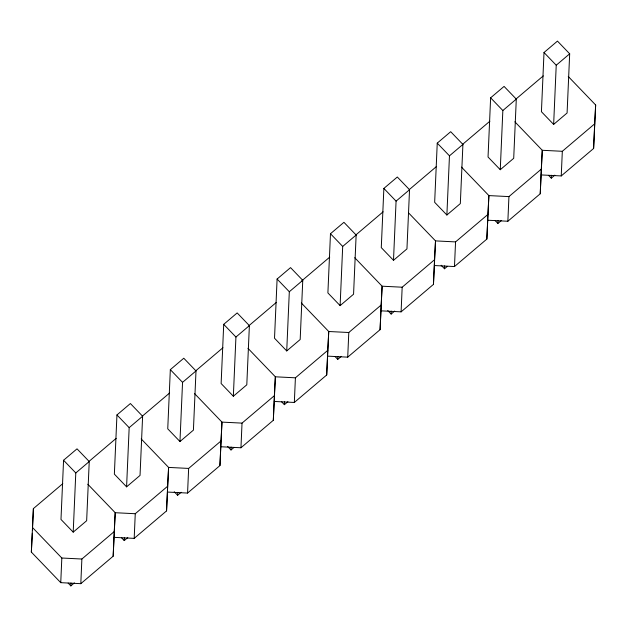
<?xml version="1.0" encoding="UTF-8"?>
<svg xmlns="http://www.w3.org/2000/svg" width="627" height="627" viewBox="0 0 627 627"><rect width="100%" height="100%" fill="white"/><g stroke="black" fill="none" stroke-linecap="round" stroke-linejoin="round"><path stroke-width="0.94" d="M87.811 484.232L115.211 512.714L113.166 556.204L80.805 583.674L60.748 582.663L31.35 552.097L33.388 508.607L62.81 483.636M32.439 530.411L33.388 508.607M63.57 460.249L60.984 519.438L73.202 532.143L86.651 520.731L89.238 461.543L77.019 448.838L63.57 460.249L75.789 472.954L73.202 532.143M60.748 582.663L61.822 558.022L32.424 527.448M74.394 582.891L70.851 585.9L70.984 582.985M80.805 583.674L81.878 559.025L114.247 531.563L115.211 512.714L135.26 513.725L167.628 486.254L168.592 467.413L141.193 438.924M116.951 414.949L114.365 474.137L126.583 486.842L140.033 475.423L142.619 416.242L130.4 403.537L116.951 414.949L129.17 427.653L126.583 486.842M113.166 556.204L114.247 531.563M127.775 537.59L124.24 540.592L124.365 537.684M114.13 537.363L134.186 538.374L135.26 513.725M170.332 369.648L167.746 428.829L179.965 441.533L193.414 430.122L196 370.933L183.782 358.229L170.332 369.648L182.551 382.352L179.965 441.533M134.186 538.374L166.555 510.903L167.628 486.254M166.555 510.903L168.592 467.413L188.641 468.424L221.01 440.953L221.974 422.112L194.582 393.623M181.156 492.289L177.621 495.291L177.747 492.375M167.511 492.062L187.567 493.065L188.641 468.424M223.714 324.339L221.127 383.528L233.346 396.233L246.795 384.813L249.381 325.632L237.163 312.928L223.714 324.339L235.932 337.044L233.346 396.233M187.567 493.065L219.936 465.595L221.01 440.953M219.936 465.595L221.974 422.112L242.03 423.115L274.391 395.653L275.355 376.803L247.963 348.322M233.832 447.584L231.002 449.982L231.128 447.075M220.9 446.753L240.948 447.764L242.03 423.115M277.095 279.039L274.516 338.227L286.727 350.932L300.184 339.513L302.763 280.324L290.544 267.619L277.095 279.039L289.313 291.743L286.727 350.932M240.948 447.764L273.317 420.294L274.391 395.653M273.317 420.294L275.355 376.803L295.411 377.815L327.772 350.344L328.736 331.503L301.344 303.013M287.926 401.68L284.384 404.681L284.509 401.774M274.281 401.452L294.329 402.456L295.411 377.815M330.476 233.73L327.897 292.919L340.116 305.623L353.565 294.212L356.144 235.023L343.933 222.319L330.476 233.73L342.695 246.435L340.116 305.623M294.329 402.456L326.698 374.993L327.772 350.344M326.698 374.993L328.736 331.503L348.792 332.506L381.153 305.043L382.117 286.202L354.725 257.713M341.307 356.371L337.765 359.381L337.89 356.465M327.662 356.144L347.719 357.155L348.792 332.506M383.865 188.429L381.279 247.618L393.497 260.323L406.947 248.903L409.533 189.722L397.314 177.018L383.865 188.429L396.076 201.134L393.497 260.323M347.719 357.155L380.08 329.684L381.153 305.043M380.08 329.684L382.117 286.202L402.173 287.205L434.542 259.735L435.506 240.893L408.773 213.102M394.689 311.07L391.146 314.072L391.279 311.164M381.044 310.843L401.1 311.854L402.173 287.205M437.246 143.128L434.66 202.309L446.879 215.014L460.328 203.603L462.914 144.414L450.695 131.709L437.246 143.128L449.465 155.833L446.879 215.014M401.1 311.854L433.461 284.384L434.542 259.735M433.461 284.384L435.506 240.893L455.555 241.904L487.924 214.434L488.888 195.593L461.488 167.103M447.364 266.365L444.527 268.771L444.661 265.856M434.425 265.542L454.481 266.546L455.555 241.904M490.627 97.82L488.041 157.009L500.26 169.713L513.709 158.302L516.295 99.113L504.077 86.408L490.627 97.82L502.846 110.524L500.26 169.713M454.481 266.546L486.85 239.083L487.924 214.434M486.85 239.083L488.888 195.593L508.936 196.596L541.305 169.133L542.269 150.284L514.869 121.803M501.451 220.461L497.916 223.463L498.042 220.555M487.806 220.234L507.862 221.245L508.936 196.596M544.009 52.519L541.422 111.708L553.641 124.412L567.09 112.993L569.677 53.804L557.458 41.1L544.009 52.519L556.227 65.224L553.641 124.412M507.862 221.245L540.231 193.774L541.305 169.133M540.231 193.774L542.269 150.284L562.325 151.295L594.686 123.825L595.65 104.983L568.258 76.494M554.832 175.16L551.298 178.162L551.423 175.254M541.195 174.933L561.243 175.936L562.325 151.295M561.243 175.936L593.612 148.474L594.686 123.825M595.65 104.983L593.612 148.474M31.35 552.097L32.314 533.256M88.979 461.433L116.199 438.336M142.36 416.124L169.58 393.027M195.742 370.823L222.961 347.726M249.123 325.523L276.342 302.418M301.775 280.841L329.724 257.117M355.893 234.913L383.105 211.816M409.274 189.605L436.486 166.508M462.655 144.304L489.875 121.207M516.037 99.003L543.256 75.898M75.789 472.954L89.238 461.543M129.17 427.653L142.619 416.242M182.551 382.352L196 370.933M235.932 337.044L249.381 325.632M289.313 291.743L302.763 280.324M342.695 246.435L356.144 235.023M396.076 201.134L409.533 189.722M449.465 155.833L462.914 144.414M502.846 110.524L516.295 99.113M556.227 65.224L569.677 53.804M61.822 558.022L81.878 559.025M548.578 175.341L551.298 178.162M495.197 220.641L497.916 223.463M441.134 265.245L444.527 268.771M387.752 310.545L391.146 314.072M335.053 356.551L337.765 359.381M281.672 401.86L284.384 404.681M227.609 446.455L231.002 449.982M174.228 491.764L177.621 495.291M121.52 537.77L124.24 540.592M68.139 583.071L70.851 585.9"/></g></svg>
